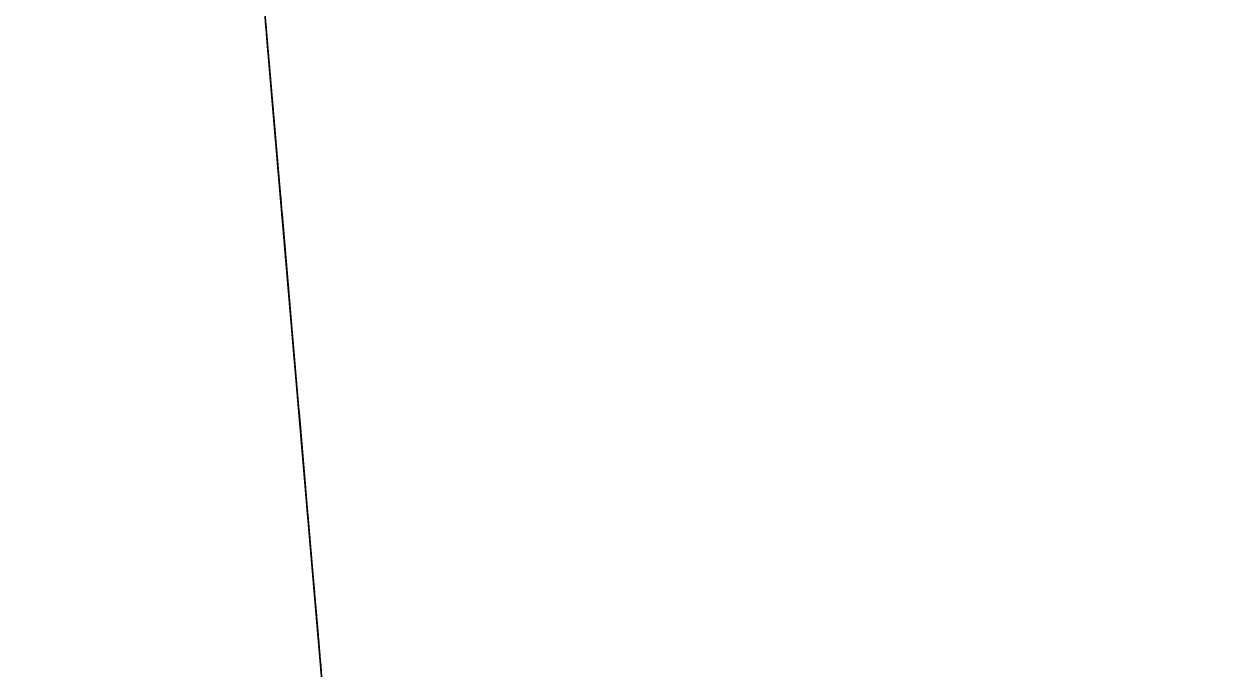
# Model space of a CAD drawing. Header units: millimetres. Extents: x 2645 to 248282, y -52826 to -1714.
# Drawn here: x 4215.9 to 4472.1, y -49990.3 to -49850.8 of the extents above; entities that cross this region are included whole.
import ezdxf

# ---------------------------------------------------------------- set-up
doc = ezdxf.new("R2010")
doc.units = ezdxf.units.MM
doc.header["$MEASUREMENT"] = 0
doc.linetypes.add('CENTER2', pattern=[1.125, 0.75, -0.125, 0.125, -0.125])
for name, color, linetype in [('Elevation Looking North-0', 7, 'Continuous'), ('Elevation Looking North-150-SL-B4-221', 85, 'Continuous'), ('Elevation Looking North-300-CEN-D3-224', 70, 'Continuous'), ('Elevation Looking North-A-FLOR', 192, 'Continuous'), ('Elevation Looking North-CENTER', 1, 'CENTER2'), ('Elevation Looking North-PR-STEL-EQIP_DUCTS_CHUTES', 85, 'Continuous'), ('Elevation Looking North-PROPOSED_PIPE_SUPPORT_3', 6, 'Continuous'), ('Elevation Looking North-S-BEAM', 12, 'Continuous'), ('Elevation Looking North-UCD756', 7, 'Continuous')]:
    doc.layers.add(name, color=color, linetype=linetype)
doc.layers.add('Elevation Looking North-PR-STEL-EQIP-PUMP_3_SEEPEX_BTVE70-24_100-18', color=7, linetype='Continuous', true_color=0x1111d0)

# ---------------------------------------------------------------- blocks, each defined once
blk = doc.blocks.new('*U815')
at = {"layer": 'Elevation Looking North-A-FLOR', "color": 0, "linetype": 'ByBlock', "lineweight": -2}
blk.add_line((4220.94, -49299.47, 22000), (4444.7, -51912.92, 22000), dxfattribs=at)
blk = doc.blocks.new('*U816')
at = {"layer": 'Elevation Looking North-S-BEAM', "color": 0, "linetype": 'ByBlock', "lineweight": -2}
for p, q in [((2647.84, -30926.06, 30027.2), (4471.77, -52229.06, 30027.2)), ((2647.84, -30926.06, 29454.8), (4471.77, -52229.06, 29454.8)), ((2647.84, -30926.06, 30042), (4471.77, -52229.06, 30042)), ((3975.71, -46435.21, 29440), (4471.3, -52223.5, 29440))]:
    blk.add_line(p, q, dxfattribs=at)
blk = doc.blocks.new('*U866')
at = {"layer": 'Elevation Looking North-S-BEAM', "color": 0, "linetype": 'ByBlock', "lineweight": -2}
for p, q in [((4226.74, -49367.19, 24801.4), (4472.12, -52233.11, 24801.4)), ((4232.19, -49430.81, 24794.4), (4472.12, -52233.11, 24794.4)), ((4232.19, -49430.81, 24989), (4472.12, -52233.11, 24989)), ((4232.19, -49430.81, 24996), (4472.12, -52233.11, 24996))]:
    blk.add_line(p, q, dxfattribs=at)
blk = doc.blocks.new('*U1000')
at = {"layer": 'Elevation Looking North-A-FLOR', "color": 0, "linetype": 'ByBlock', "lineweight": -2}
for p, q in [((4410.65, -51515.2, 21849.69), (3210.59, -37498.79, 21999.69)), ((4410.65, -51515.2, 21629.21), (3774.49, -44085, 21629.21)), ((4220.94, -49299.47, 21873.41), (4410.67, -51515.39, 21849.69))]:
    blk.add_line(p, q, dxfattribs=at)
blk = doc.blocks.new('*U1001')
at = {"layer": 'Elevation Looking North-A-FLOR', "color": 0, "linetype": 'ByBlock', "lineweight": -2}
for p, q in [((4411.76, -51528.11, 21850.01), (4220.94, -49299.47, 21873.84)), ((4220.94, -49299.47, 21999.98), (4444.7, -51912.92, 21999.98))]:
    blk.add_line(p, q, dxfattribs=at)
blk = doc.blocks.new('*U1261')
at = {"layer": 'Elevation Looking North-PR-STEL-EQIP-PUMP_3_SEEPEX_BTVE70-24_100-18', "color": 0, "linetype": 'ByBlock', "lineweight": -2}
for p, q in [((4287.7, -50079.13, 22960.77), (4220.94, -49299.47, 22960.77)), ((4287.7, -50079.13, 22948.75), (4220.94, -49299.47, 22948.75)), ((4284.28, -50039.21, 22657.46), (4220.94, -49299.47, 22657.46)), ((4284.28, -50039.21, 22482.53), (4220.94, -49299.47, 22482.53)), ((4306.42, -50297.83, 22325.8), (4220.94, -49299.47, 22325.8)), ((4306.42, -50297.83, 22313.78), (4220.94, -49299.47, 22313.78)), ((4306.42, -50297.83, 22305.77), (4220.94, -49299.47, 22305.77)), ((4220.94, -49299.47, 22434.95), (4306.42, -50297.83, 22434.95)), ((4306.42, -50297.83, 22454.98), (4220.94, -49299.47, 22454.98))]:
    blk.add_line(p, q, dxfattribs=at)
blk = doc.blocks.new('*U1279')
at = {"layer": 'Elevation Looking North-0', "color": 0, "linetype": 'ByBlock', "lineweight": -2}
for p, q in [((4296.13, -50177.6, 26083.02), (4250.28, -49642.09, 26083.02)), ((4250.28, -49642.09, 26093.02), (4296.13, -50177.6, 26093.02)), ((4293.06, -50141.73, 25553.02), (4250.28, -49642.09, 25553.02)), ((4293.06, -50141.73, 25553.02), (4254.84, -49695.36, 25263.02))]:
    blk.add_line(p, q, dxfattribs=at)
blk = doc.blocks.new('*U1285')
at = {"layer": 'Elevation Looking North-UCD756', "color": 0, "linetype": 'ByBlock', "lineweight": -2}
for p, q in [((4250.28, -49642.09, 26103.01), (4296.21, -50178.59, 26103)), ((4295.83, -50174.11, 26093.02), (4250.28, -49642.09, 26093.02)), ((4251.86, -49660.5, 27319.28), (4269.43, -49865.76, 27555.13)), ((4269.43, -49865.76, 27555.13), (4251.86, -49660.5, 27319.28)), ((4251.86, -49660.5, 27319.28), (4292.59, -50136.31, 27193.24)), ((4292.59, -50136.31, 27193.24), (4251.86, -49660.5, 27319.28)), ((4291.46, -50123.1, 27194.98), (4256.3, -49712.41, 27249.2)), ((4256.3, -49712.41, 27249.2), (4291.46, -50123.1, 27194.98)), ((4279.71, -49985.85, 27566.99), (4262.17, -49780.97, 28075.96)), ((4262.17, -49780.97, 28075.96), (4279.71, -49985.85, 27566.99)), ((4262.29, -49782.32, 27555.13), (4269.43, -49865.76, 27555.13)), ((4269.43, -49865.76, 27555.13), (4262.29, -49782.32, 27555.13)), ((4279.71, -49985.86, 27566.99), (4262.78, -49788.05, 27564.02)), ((4262.78, -49788.05, 27564.02), (4279.71, -49985.86, 27566.99)), ((4262.94, -49790.01, 27566.99), (4279.71, -49985.85, 27566.99)), ((4279.71, -49985.85, 27566.99), (4262.94, -49790.01, 27566.99)), ((4262.94, -49790.01, 27566.99), (4279.71, -49985.86, 27566.99)), ((4279.71, -49985.86, 27566.99), (4262.94, -49790.01, 27566.99)), ((4291.4, -50122.31, 27194.99), (4266.51, -49831.69, 27194.99)), ((4269.43, -49865.76, 27555.13), (4279.78, -49986.67, 27555.13)), ((4279.78, -49986.67, 27555.13), (4269.43, -49865.76, 27555.13)), ((4269.43, -49865.76, 27555.13), (4279.71, -49985.86, 27566.99)), ((4279.71, -49985.86, 27566.99), (4269.43, -49865.76, 27555.13)), ((4270.65, -49880.04, 25383), (4285.12, -50049.03, 25383)), ((4285.12, -50049.03, 25383), (4270.65, -49880.04, 25383)), ((4285.12, -50049.03, 25433), (4277.24, -49957, 25433)), ((4277.24, -49957, 25433), (4285.12, -50049.03, 25433)), ((4278.96, -49977.07, 25433), (4285.12, -50049.03, 25383)), ((4279.71, -49985.86, 27566.99), (4279.71, -49985.85, 27566.99)), ((4279.71, -49985.85, 27566.99), (4279.71, -49985.86, 27566.99)), ((4279.71, -49985.86, 27566.99), (4279.78, -49986.67, 27564.97)), ((4279.78, -49986.67, 27564.97), (4279.71, -49985.86, 27566.99)), ((4279.78, -49986.67, 27564.97), (4292.59, -50136.31, 27193.24)), ((4279.78, -49986.67, 27555.13), (4279.78, -49986.67, 27564.97)), ((4292.59, -50136.31, 27193.24), (4279.78, -49986.67, 27555.13)), ((4292.59, -50136.31, 27193.24), (4279.78, -49986.67, 27564.97)), ((4279.78, -49986.67, 27564.97), (4279.78, -49986.67, 27555.13)), ((4279.78, -49986.67, 27555.13), (4292.59, -50136.31, 27193.24))]:
    blk.add_line(p, q, dxfattribs=at)
blk = doc.blocks.new('*U1288')
at = {"layer": 'Elevation Looking North-PR-STEL-EQIP_DUCTS_CHUTES', "color": 0, "linetype": 'ByBlock', "lineweight": -2}
blk.add_line((4262.48, -49784.63, 25321.02), (4296.64, -50183.58, 25321.02), dxfattribs=at)
blk = doc.blocks.new('*U1292')
at = {"layer": 'Elevation Looking North-PR-STEL-EQIP_DUCTS_CHUTES', "color": 0, "linetype": 'ByBlock', "lineweight": -2}
for p, q in [((4293.01, -50141.23, 25101.02), (4255.22, -49699.84, 25101.02)), ((4296, -50176.1, 25301.02), (4259.85, -49753.85, 25301.02)), ((4261.43, -49772.32, 25313.02), (4296, -50176.1, 25313.02))]:
    blk.add_line(p, q, dxfattribs=at)
blk = doc.blocks.new('*U1294')
at = {"layer": 'Elevation Looking North-PR-STEL-EQIP_DUCTS_CHUTES', "color": 0, "linetype": 'ByBlock', "lineweight": -2}
for p, q in [((4283.01, -50024.33, 23122.77), (4220.94, -49299.47, 23122.77)), ((4293.01, -50141.23, 25101.02), (4255.22, -49699.84, 25101.02))]:
    blk.add_line(p, q, dxfattribs=at)
blk = doc.blocks.new('*U1295')
at = {"layer": 'Elevation Looking North-PR-STEL-EQIP_DUCTS_CHUTES', "color": 0, "linetype": 'ByBlock', "lineweight": -2}
for p, q in [((4283.01, -50024.33, 23122.77), (4220.94, -49299.47, 23122.77)), ((4220.94, -49299.47, 22972.77), (4287.7, -50079.13, 22972.77))]:
    blk.add_line(p, q, dxfattribs=at)
blk = doc.blocks.new('*U1301')
at = {"layer": 'Elevation Looking North-300-CEN-D3-224', "color": 0, "linetype": 'ByBlock', "lineweight": -2}
for p, q in [((4279.77, -49986.5, 24297.55), (4279.77, -49986.5, 24502.44)), ((4279.77, -49986.5, 24178.59), (4279.77, -49986.5, 24227.91))]:
    blk.add_line(p, q, dxfattribs=at)
at = {"layer": 'Elevation Looking North-300-CEN-D3-224', "color": 0, "linetype": 'ByBlock', "lineweight": -2, "extrusion": (-0.996355, -0.085306, 0)}
blk.add_arc((50169.37, 24797.72), 295.28, 180.6434, 270, dxfattribs=at)
at = {"layer": 'Elevation Looking North-300-CEN-D3-224', "color": 0, "linetype": 'ByBlock', "lineweight": -2, "extrusion": (0.996355, 0.085306, 2.73385e-25)}
blk.add_arc((-50169.37, 24797.72), 619.12, 282.42416, 282.70845, dxfattribs=at)
at = {"layer": 'Elevation Looking North-300-CEN-D3-224', "color": 0, "linetype": 'ByBlock', "lineweight": -2, "extrusion": (0.996355, 0.085306, 2.99877e-24)}
blk.add_arc((-50169.37, 24797.72), 619.12, 279.67702, 279.81544, dxfattribs=at)
at = {"layer": 'Elevation Looking North-300-CEN-D3-224', "color": 0, "linetype": 'ByBlock', "lineweight": -2, "extrusion": (0.996355, 0.085306, -7.50953e-29)}
blk.add_arc((-50169.37, 24797.72), 619.12, 270, 279.10371, dxfattribs=at)
at = {"layer": 'Elevation Looking North-CENTER'}
for p, q in [((4268.4, -49853.78, 24340.52), (4268.15, -49850.79, 24340.52)), ((4270.89, -49882.8, 24340.52), (4270.76, -49881.33, 24340.52)), ((4279.77, -49986.5, 24340.52), (4271.13, -49885.63, 24340.52))]:
    blk.add_line(p, q, dxfattribs=at)
blk = doc.blocks.new('*U1307')
at = {"layer": 'Elevation Looking North-150-SL-B4-221', "color": 0, "linetype": 'ByBlock', "lineweight": -2}
for p, q in [((4268.15, -49850.79, 24280.39), (4268.4, -49853.77, 24280.39)), ((4268.4, -49853.77, 24249.39), (4268.15, -49850.79, 24249.39)), ((4268.4, -49853.77, 24280.4), (4268.15, -49850.79, 24280.4)), ((4268.71, -49857.4, 24178.97), (4268.4, -49853.78, 24178.97)), ((4268.71, -49857.39, 24346.48), (4268.4, -49853.78, 24346.48)), ((4268.71, -49857.41, 24405.23), (4270.76, -49881.32, 24405.23)), ((4268.71, -49857.41, 24120.23), (4270.76, -49881.32, 24120.23)), ((4270.89, -49882.8, 24211.75), (4270.76, -49881.31, 24211.75)), ((4270.89, -49882.8, 24313.71), (4270.76, -49881.31, 24313.71)), ((4279.58, -49984.33, 24234.03), (4270.89, -49882.8, 24231.09)), ((4279.58, -49984.33, 24227.92), (4270.89, -49882.8, 24219.45)), ((4279.58, -49984.33, 24289.39), (4270.89, -49882.8, 24305.21)), ((4279.58, -49984.33, 24296.03), (4270.89, -49882.8, 24315.41)), ((4279.58, -49984.34, 24297.53), (4279.47, -49983.04, 24297.66)), ((4279.58, -49984.34, 24229.35), (4279.58, -49984.33, 24227.92)), ((4279.58, -49984.33, 24296.03), (4279.58, -49984.34, 24297.53)), ((4279.58, -49984.33, 24234.03), (4279.58, -49984.33, 24289.39)), ((4279.58, -49984.34, 24232.44), (4279.58, -49984.34, 24232.44)), ((4279.58, -49984.34, 24231.01), (4279.58, -49984.34, 24232.44)), ((4279.58, -49984.34, 24231.01), (4279.58, -49984.34, 24231.01)), ((4279.58, -49984.34, 24294.45), (4279.58, -49984.34, 24293.02)), ((4279.58, -49984.34, 24291.39), (4279.58, -49984.34, 24291.39)), ((4279.58, -49984.34, 24235.58), (4279.58, -49984.34, 24235.58)), ((4287.52, -50077.02, 24297.55), (4279.58, -49984.34, 24297.55)), ((4279.58, -49984.34, 24289.88), (4279.58, -49984.34, 24234.07)), ((4279.58, -49984.34, 24297.55), (4279.58, -49984.34, 24296.12)), ((4294.79, -50161.99, 24296.12), (4279.58, -49984.34, 24296.12)), ((4294.79, -50161.99, 24289.84), (4279.58, -49984.34, 24289.83)), ((4279.58, -49984.34, 24289.83), (4279.58, -49984.34, 24234.03)), ((4299.42, -50216.03, 24234.03), (4279.58, -49984.34, 24234.03)), ((4279.58, -49984.34, 24227.91), (4279.58, -49984.34, 24229.34)), ((4287.52, -50077.02, 24297.55), (4279.58, -49984.34, 24297.55)), ((4299.42, -50216.05, 24227.91), (4279.58, -49984.34, 24227.91))]:
    blk.add_line(p, q, dxfattribs=at)
at = {"layer": 'Elevation Looking North-150-SL-B4-221', "color": 0, "linetype": 'ByBlock', "lineweight": -2, "extrusion": (-0.996355, -0.085306, 4.87891e-19)}
blk.add_ellipse((4265.85, -49823.94, 24265.65), major_axis=(5.62, -65.65, 0.27), ratio=0.999903, start_param=1.095049, end_param=1.145464, dxfattribs=at)
at = {"layer": 'Elevation Looking North-150-SL-B4-221', "color": 0, "linetype": 'ByBlock', "lineweight": -2, "extrusion": (0.996355, 0.085306, -2.33103e-18)}
blk.add_ellipse((4265.85, -49823.94, 24266.19), major_axis=(-5.62, 65.65, -0.27), ratio=0.999903, start_param=1.996165, end_param=2.046582, dxfattribs=at)
at = {"layer": 'Elevation Looking North-150-SL-B4-221', "color": 0, "linetype": 'ByBlock', "lineweight": -2, "extrusion": (-0.996355, -0.085306, -9.21572e-19)}
blk.add_ellipse((4265.85, -49823.94, 24266.19), major_axis=(5.62, -65.65, 0.27), ratio=0.999903, start_param=1.095011, end_param=1.145428, dxfattribs=at)
at = {"layer": 'Elevation Looking North-150-SL-B4-221', "color": 0, "linetype": 'ByBlock', "lineweight": -2, "extrusion": (0.996355, 0.085306, -2.43945e-18)}
blk.add_ellipse((4265.85, -49823.94, 24266.73), major_axis=(-5.62, 65.65, -0.27), ratio=0.999903, start_param=1.996201, end_param=2.046619, dxfattribs=at)
at = {"layer": 'Elevation Looking North-150-SL-B4-221', "color": 0, "linetype": 'ByBlock', "lineweight": -2, "extrusion": (-0.996355, -0.085306, 2.1684e-18)}
blk.add_ellipse((4265.85, -49823.95, 24265.11), major_axis=(5.62, -65.65, 0.27), ratio=0.999903, start_param=5.12957, end_param=5.180007, dxfattribs=at)
at = {"layer": 'Elevation Looking North-150-SL-B4-221', "color": 0, "linetype": 'ByBlock', "lineweight": -2, "extrusion": (-0.996355, -0.085306, 2.22261e-18)}
blk.add_ellipse((4265.85, -49823.95, 24265.11), major_axis=(5.62, -65.65, 0.27), ratio=0.999903, start_param=1.095087, end_param=1.145501, dxfattribs=at)
at = {"layer": 'Elevation Looking North-150-SL-B4-221', "color": 0, "linetype": 'ByBlock', "lineweight": -2, "extrusion": (0.996355, 0.085306, -2.22261e-18)}
blk.add_ellipse((4265.85, -49823.94, 24265.65), major_axis=(-5.62, 65.65, -0.27), ratio=0.999903, start_param=1.996128, end_param=2.046544, dxfattribs=at)
at = {"layer": 'Elevation Looking North-150-SL-B4-221', "color": 0, "linetype": 'ByBlock', "lineweight": -2, "extrusion": (0.996355, 0.085306, -3.76457e-17)}
blk.add_ellipse((4268.4, -49853.78, 24262.73), major_axis=(0, 0, 83.75), ratio=0.000056, start_param=-1.570796, end_param=4.712389, dxfattribs=at)
at = {"layer": 'Elevation Looking North-150-SL-B4-221', "color": 0, "linetype": 'ByBlock', "lineweight": -2, "extrusion": (-0.996355, -0.085306, -5.34562e-18)}
blk.add_ellipse((4268.4, -49853.78, 24262.73), major_axis=(0, 0, 48.55), ratio=0.000056, start_param=-1.570796, end_param=4.712389, dxfattribs=at)
at = {"layer": 'Elevation Looking North-150-SL-B4-221', "color": 0, "linetype": 'ByBlock', "lineweight": -2, "extrusion": (-0.996355, -0.085306, -1.82307e-17)}
blk.add_ellipse((4268.71, -49857.41, 24262.73), major_axis=(0, 0, 142.5), ratio=0.000113, start_param=0, end_param=3.141593, dxfattribs=at)
at = {"layer": 'Elevation Looking North-150-SL-B4-221', "color": 0, "linetype": 'ByBlock', "lineweight": -2, "extrusion": (-0.996355, -0.085306, -1.83393e-17)}
blk.add_ellipse((4270.76, -49881.32, 24262.73), major_axis=(0, 0, 142.5), ratio=0.000113, start_param=-1.204926, end_param=4.34652, dxfattribs=at)
at = {"layer": 'Elevation Looking North-150-SL-B4-221', "color": 0, "linetype": 'ByBlock', "lineweight": -2, "extrusion": (0.996355, 0.085306, 3.97364e-18)}
for centre, start_param, end_param in [((4270.76, -49881.31, 24307.1), -1.570796, 4.712389), ((4270.76, -49881.31, 24372.94), -1.570796, 4.712389), ((4270.76, -49881.31, 24215.27), -1.570796, 4.712389), ((4270.76, -49881.32, 24151.23), -1.570796, 4.712389), ((4270.76, -49881.32, 24374.22), -1.570796, 4.712389), ((4270.76, -49881.33, 24152.51), -1.570796, 4.712389), ((4270.76, -49881.33, 24310.19), -1.245164, 1.245164)]:
    blk.add_ellipse(centre, major_axis=(0, 0, 11), ratio=0.000113, start_param=start_param, end_param=end_param, dxfattribs=at)
at = {"layer": 'Elevation Looking North-150-SL-B4-221', "color": 0, "linetype": 'ByBlock', "lineweight": -2, "extrusion": (0.996355, 0.085306, 1.93299e-17)}
blk.add_ellipse((4270.76, -49881.32, 24262.73), major_axis=(0, 0, 84.15), ratio=0.000113, start_param=2.22161, end_param=7.203166, dxfattribs=at)
at = {"layer": 'Elevation Looking North-150-SL-B4-221', "color": 0, "linetype": 'ByBlock', "lineweight": -2, "extrusion": (0.996355, 0.085306, 2.0123e-17)}
blk.add_ellipse((4270.76, -49881.33, 24218.36), major_axis=(0, 0, 11), ratio=0.000113, start_param=2.215199, end_param=4.067986, dxfattribs=at)
at = {"layer": 'Elevation Looking North-150-SL-B4-221', "color": 0, "linetype": 'ByBlock', "lineweight": -2, "extrusion": (0.996355, 0.085306, 2.53629e-17)}
blk.add_ellipse((4270.89, -49882.81, 24262.73), major_axis=(0, 0, 79.04), ratio=0.000113, start_param=4.13297, end_param=4.3005, dxfattribs=at)
at = {"layer": 'Elevation Looking North-150-SL-B4-221', "color": 0, "linetype": 'ByBlock', "lineweight": -2, "extrusion": (0.996355, 0.085306, 6.89337e-18)}
for start_param, end_param in [(4.3005, 5.279734), (-1.003451, -0.84129), (3.141543, 4.13297)]:
    blk.add_ellipse((4270.89, -49882.81, 24262.73), major_axis=(0, 0, 79.04), ratio=0.000113, start_param=start_param, end_param=end_param, dxfattribs=at)
at = {"layer": 'Elevation Looking North-150-SL-B4-221', "color": 0, "linetype": 'ByBlock', "lineweight": -2, "extrusion": (0.996355, 0.085306, 6.89379e-18)}
blk.add_ellipse((4270.89, -49882.81, 24262.73), major_axis=(0, 0, 79.04), ratio=0.000113, start_param=-0.84129, end_param=0.00005, dxfattribs=at)
at = {"layer": 'Elevation Looking North-150-SL-B4-221', "color": 0, "linetype": 'ByBlock', "lineweight": -2, "extrusion": (0.996355, 0.085306, 6.90141e-18)}
blk.add_ellipse((4279.58, -49984.33, 24234.11), major_axis=(0, 0, 6.2), ratio=0.000113, start_param=3.170896, end_param=4.698456, dxfattribs=at)
at = {"layer": 'Elevation Looking North-150-SL-B4-221', "color": 0, "linetype": 'ByBlock', "lineweight": -2, "extrusion": (0.996355, 0.085306, 1.17585e-17)}
blk.add_ellipse((4279.58, -49984.33, 24289.89), major_axis=(0, 0, 6.24), ratio=0.000113, start_param=4.633434, end_param=6.102564, dxfattribs=at)
at = {"layer": 'Elevation Looking North-150-SL-B4-221', "color": 0, "linetype": 'ByBlock', "lineweight": -2, "extrusion": (0.996355, 0.085306, -6.09571e-17)}
blk.add_ellipse((4279.58, -49984.34, 24235.54), major_axis=(0, 0, 6.2), ratio=0.000056, start_param=3.155525, end_param=3.202898, dxfattribs=at)
at = {"layer": 'Elevation Looking North-150-SL-B4-221', "color": 0, "linetype": 'ByBlock', "lineweight": -2, "extrusion": (0.996355, 0.085306, 9.57592e-18)}
blk.add_ellipse((4279.58, -49984.34, 24289.92), major_axis=(0, 0, 3.1), ratio=0.000056, start_param=0.013932, end_param=1.584728, dxfattribs=at)
at = {"layer": 'Elevation Looking North-150-SL-B4-221', "color": 0, "linetype": 'ByBlock', "lineweight": -2, "extrusion": (0.996355, 0.085306, -2.58783e-17)}
blk.add_ellipse((4279.58, -49984.34, 24234.11), major_axis=(0, 0, 3.1), ratio=0.000056, start_param=1.584728, end_param=3.155525, dxfattribs=at)
at = {"layer": 'Elevation Looking North-150-SL-B4-221', "color": 0, "linetype": 'ByBlock', "lineweight": -2, "extrusion": (0.996355, 0.085306, -2.55031e-17)}
for centre, start_param, end_param in [((4279.58, -49984.34, 24289.92), 0.013932, 1.584728), ((4279.58, -49984.34, 24234.11), 1.584728, 3.155525)]:
    blk.add_ellipse(centre, major_axis=(0, 0, 6.2), ratio=0.000056, start_param=start_param, end_param=end_param, dxfattribs=at)
at = {"layer": 'Elevation Looking North-150-SL-B4-221', "color": 0, "linetype": 'ByBlock', "lineweight": -2, "extrusion": (0.996355, 0.085306, 1.12865e-17)}
blk.add_ellipse((4279.58, -49984.34, 24291.22), major_axis=(0, 0, 6.46), ratio=0.000113, start_param=-0.215248, end_param=0.199779, dxfattribs=at)
at = {"layer": 'Elevation Looking North-150-SL-B4-221', "color": 0, "linetype": 'ByBlock', "lineweight": -2}
for points, knots in [([(4270.89, -49882.8, 24341.77), (4271.15, -49885.84, 24340.42), (4271.41, -49888.88, 24339.08), (4272.45, -49901.02, 24333.69), (4273.23, -49910.12, 24329.65), (4274.79, -49928.41, 24321.54), (4275.58, -49937.58, 24317.47), (4276.76, -49951.38, 24311.35), (4277.16, -49956, 24309.3), (4277.93, -49964.99, 24305.32), (4278.32, -49969.56, 24303.3), (4278.73, -49974.37, 24301.18), (4278.79, -49975.14, 24300.85), (4278.92, -49976.64, 24300.19), (4278.98, -49977.36, 24299.88), (4279.08, -49978.49, 24299.39), (4279.12, -49978.94, 24299.2), (4279.19, -49979.72, 24298.86), (4279.22, -49980.05, 24298.72), (4279.27, -49980.67, 24298.46), (4279.29, -49980.93, 24298.36), (4279.33, -49981.45, 24298.15), (4279.35, -49981.66, 24298.07), (4279.39, -49982.09, 24297.92), (4279.4, -49982.26, 24297.86), (4279.43, -49982.61, 24297.75), (4279.45, -49982.74, 24297.72), (4279.46, -49982.93, 24297.68), (4279.47, -49982.99, 24297.67), (4279.47, -49983.04, 24297.66)], [0, 0, 0, 0, 10.000001, 10.000001, 40.000112, 40.000112, 70.210516, 70.210516, 85.414495, 85.414495, 99.842871, 99.842871, 102.687384, 102.687384, 105.937849, 105.937849, 108.888456, 108.888456, 112.179988, 112.179988, 116.351309, 116.351309, 122.002694, 122.002694, 130.033293, 130.033293, 141.930536, 141.930536, 151.615847, 151.615847, 151.615847, 151.615847]), ([(4279.48, -49983.13, 24227.82), (4279.47, -49983.08, 24227.81), (4279.47, -49983.02, 24227.8), (4279.44, -49982.73, 24227.75), (4279.45, -49982.76, 24227.82), (4279.27, -49980.73, 24227), (4279.24, -49980.35, 24226.84), (4279.15, -49979.25, 24226.38), (4279.08, -49978.52, 24226.06), (4278.94, -49976.86, 24225.34), (4278.87, -49976.06, 24224.99), (4278.73, -49974.44, 24224.28), (4278.66, -49973.61, 24223.92), (4278.51, -49971.78, 24223.11), (4278.42, -49970.75, 24222.66), (4278.22, -49968.38, 24221.61), (4278.1, -49967.03, 24221.01), (4277.82, -49963.79, 24219.58), (4277.66, -49961.9, 24218.74), (4277.27, -49957.28, 24216.7), (4277.03, -49954.54, 24215.49), (4276.44, -49947.67, 24212.44), (4276.09, -49943.54, 24210.61), (4275.18, -49932.87, 24205.89), (4274.62, -49926.34, 24202.99), (4273.12, -49908.89, 24195.26), (4272.19, -49897.98, 24190.42), (4271.13, -49885.65, 24184.95), (4271.01, -49884.23, 24184.32), (4270.89, -49882.81, 24183.69)], [0, 0, 0, 0, 10.000095, 10.000095, 38.878668, 38.878668, 43.90776, 43.90776, 48.744338, 48.744338, 52.00096, 52.00096, 54.937056, 54.937056, 58.391395, 58.391395, 62.889405, 62.889405, 69.10903, 69.10903, 78.111132, 78.111132, 91.710798, 91.710798, 113.229976, 113.229976, 149.164902, 149.164902, 153.849937, 153.849937, 153.849937, 153.849937])]:
    blk.add_open_spline(points, degree=3, knots=knots, dxfattribs=at)
blk.add_open_spline([(4279.4, -49982.26, 24297.86), (4279.46, -49982.95, 24297.8), (4279.52, -49983.64, 24297.74), (4279.58, -49984.34, 24297.68)], degree=3, dxfattribs=at)
blk = doc.blocks.new('*U1309')
at = {"layer": 'Elevation Looking North-PROPOSED_PIPE_SUPPORT_3', "color": 0, "linetype": 'ByBlock', "lineweight": -2}
for p, q in [((4270.47, -49877.94, 22000), (4270.47, -49877.94, 22305.77)), ((4270.47, -49877.94, 22454.98), (4270.47, -49877.94, 22482.53)), ((4276.87, -49952.67, 22000), (4276.87, -49952.67, 22305.77)), ((4276.87, -49952.67, 22454.98), (4276.87, -49952.67, 22482.53))]:
    blk.add_line(p, q, dxfattribs=at)
blk = doc.blocks.new('*U1310')
at = {"layer": 'Elevation Looking North-PROPOSED_PIPE_SUPPORT_3', "color": 0, "linetype": 'ByBlock', "lineweight": -2}
for p, q in [((4273.16, -49909.33, 22154.97), (4273.16, -49909.33, 22000)), ((4273.16, -49909.33, 22154.97), (4274.18, -49921.28, 22154.97)), ((4274.18, -49921.28, 22154.97), (4274.18, -49921.28, 22000))]:
    blk.add_line(p, q, dxfattribs=at)
blk = doc.blocks.new('*U1312')
at = {"layer": 'Elevation Looking North-300-CEN-D3-224', "color": 0, "linetype": 'ByBlock', "lineweight": -2}
for p, q in [((4279.77, -49986.5, 24297.55), (4279.77, -49986.5, 24502.44)), ((4279.77, -49986.5, 24178.59), (4279.77, -49986.5, 24227.91)), ((4281.4, -50005.51, 24178.59), (4279.77, -49986.5, 24178.59)), ((4313.93, -50385.46, 24502.44), (4279.77, -49986.5, 24502.44))]:
    blk.add_line(p, q, dxfattribs=at)
at = {"layer": 'Elevation Looking North-CENTER'}
blk.add_line((4279.77, -49986.5, 24340.52), (4282.62, -50019.87, 24340.52), dxfattribs=at)
blk = doc.blocks.new('*U1430')
at = {"layer": 'Elevation Looking North-300-CEN-D3-224'}
blk.add_blockref('*U1312', (0, 0), dxfattribs=at)

msp = doc.modelspace()

# ---------------------------------------------------------------- block references
at = {"layer": 'Elevation Looking North-0'}
msp.add_blockref('*U1279', (0, 0), dxfattribs=at)
at = {"layer": 'Elevation Looking North-150-SL-B4-221'}
msp.add_blockref('*U1307', (0, 0), dxfattribs=at)
at = {"layer": 'Elevation Looking North-300-CEN-D3-224'}
for name in ['*U1301', '*U1430']:
    msp.add_blockref(name, (0, 0), dxfattribs=at)
at = {"layer": 'Elevation Looking North-A-FLOR'}
for name in ['*U815', '*U1000', '*U1001']:
    msp.add_blockref(name, (0, 0), dxfattribs=at)
at = {"layer": 'Elevation Looking North-PR-STEL-EQIP-PUMP_3_SEEPEX_BTVE70-24_100-18'}
msp.add_blockref('*U1261', (0, 0), dxfattribs=at)
at = {"layer": 'Elevation Looking North-PR-STEL-EQIP_DUCTS_CHUTES'}
for name in ['*U1288', '*U1292', '*U1294', '*U1295']:
    msp.add_blockref(name, (0, 0), dxfattribs=at)
at = {"layer": 'Elevation Looking North-PROPOSED_PIPE_SUPPORT_3'}
for name in ['*U1309', '*U1310']:
    msp.add_blockref(name, (0, 0), dxfattribs=at)
at = {"layer": 'Elevation Looking North-S-BEAM'}
for name in ['*U816', '*U866']:
    msp.add_blockref(name, (0, 0), dxfattribs=at)
at = {"layer": 'Elevation Looking North-UCD756'}
msp.add_blockref('*U1285', (0, 0), dxfattribs=at)

doc.saveas('drawing.dxf')
